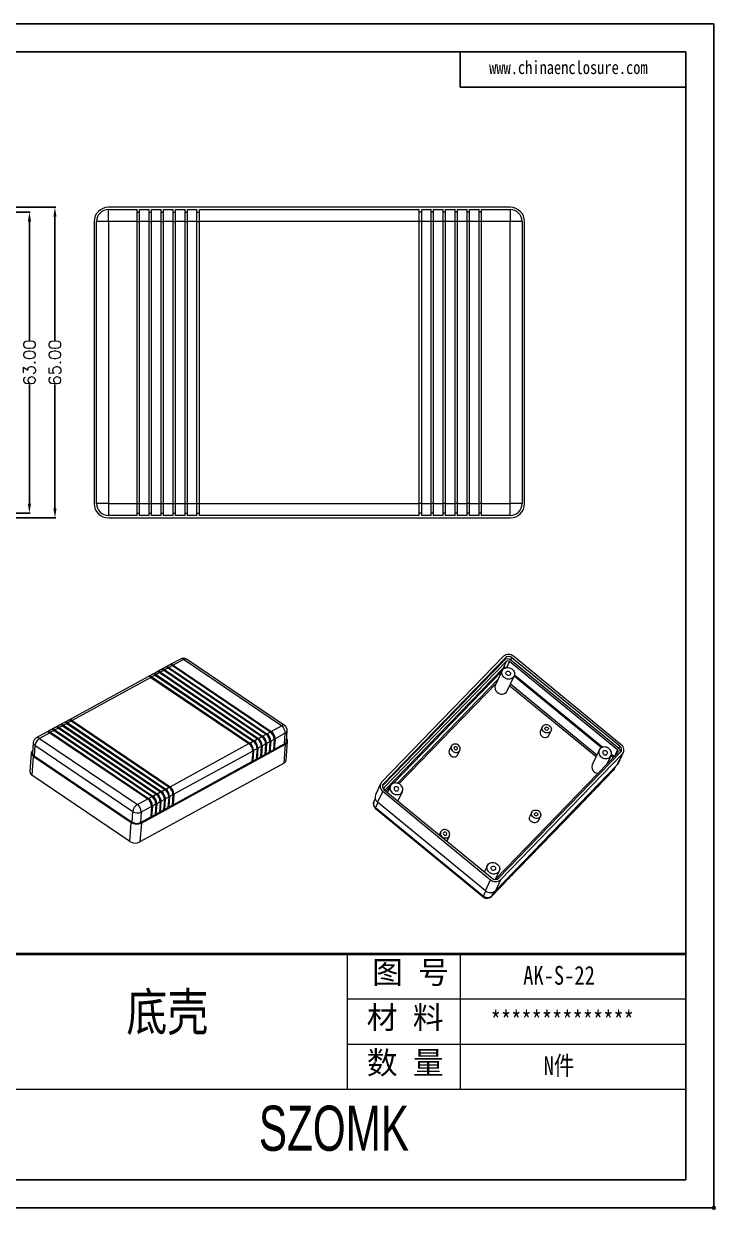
# Model space of a CAD drawing. Header units: inches. Extents: x -1639 to -887, y 346 to 594.
# Drawn here: x -1432.8 to -1288.1, y 345.9 to 594 of the extents above; entities that cross this region are included whole.
import ezdxf

# ---------------------------------------------------------------- set-up
doc = ezdxf.new("R2010")
doc.units = ezdxf.units.IN
doc.layers.add('文字', color=81, linetype='Continuous')
doc.layers.add('粗实线', color=7, linetype='Continuous', lineweight=30)
doc.layers.add('细实线', color=3, linetype='Continuous', lineweight=9)
doc.styles.get("Standard").update_dxf_attribs({"font": 'txt', "bigfont": 'gbcbig.shx'})
doc.styles.add('宋体', font='', dxfattribs={"width": 0.8, "height": 3.5})
doc.styles.add('长仿宋', font='', dxfattribs={"width": 0.7, "height": 4})
doc.styles.get('宋体').set_extended_font_data('SimSun')
doc.styles.get('长仿宋').set_extended_font_data('SimSun')
doc.dimstyles.new('2.5', dxfattribs={"dimtxt": 2.5, "dimasz": 2, "dimexe": 0.18, "dimexo": 0.0625, "dimgap": 0.09, "dimtad": 0, "dimzin": 0, "dimdsep": 46, "dimtxsty": 'Standard', "dimcen": 2, "dimclrd": 3, "dimclre": 3, "dimclrt": 256, "dimadec": 0, "dimazin": 0, "dimtfac": 1, "dimtofl": 0, "dimtmove": 0, "dimatfit": 3, "dimfxl": 0, "dimtolj": 1, "dimtzin": 0, "dimarcsym": 0})

# ---------------------------------------------------------------- blocks, each defined once
blk = doc.blocks.new('*D110')
at = {"color": 3, "lineweight": -2, "transparency": 16777216}
for p, q in [((-1454.07, 554.57), (-1431.41, 554.57)), ((-1431.59, 552.57), (-1431.59, 527.74)), ((-1431.59, 493.57), (-1431.59, 518.4)), ((-1454.07, 491.57), (-1431.41, 491.57))]:
    blk.add_line(p, q, dxfattribs=at)
at = {"color": 3, "transparency": 16777216}
for points in [[(-1431.92, 552.57), (-1431.25, 552.57), (-1431.59, 554.57)], [(-1431.92, 493.57), (-1431.25, 493.57), (-1431.59, 491.57)]]:
    blk.add_solid(points, dxfattribs=at)
at = {"layer": 'Defpoints', "color": 0, "transparency": 16777216}
for p in [(-1454.13, 554.57), (-1431.59, 554.57), (-1454.13, 491.57)]:
    blk.add_point(p, dxfattribs=at)
at = {"transparency": 16777216, "insert": (-1431.59, 523.07), "char_height": 2.5, "attachment_point": 5, "rotation": 90}
blk.add_mtext('\\A1;63.00', dxfattribs=at)
blk = doc.blocks.new('*D111')
at = {"color": 3, "lineweight": -2, "transparency": 16777216}
for p, q in [((-1454.07, 555.57), (-1426.07, 555.57)), ((-1426.25, 553.57), (-1426.25, 527.74)), ((-1426.25, 492.57), (-1426.25, 518.4)), ((-1454.07, 490.57), (-1426.07, 490.57))]:
    blk.add_line(p, q, dxfattribs=at)
at = {"color": 3, "transparency": 16777216}
for points in [[(-1426.58, 553.57), (-1425.92, 553.57), (-1426.25, 555.57)], [(-1426.58, 492.57), (-1425.92, 492.57), (-1426.25, 490.57)]]:
    blk.add_solid(points, dxfattribs=at)
at = {"layer": 'Defpoints', "color": 0, "transparency": 16777216}
for p in [(-1454.13, 555.57), (-1426.25, 555.57), (-1454.13, 490.57)]:
    blk.add_point(p, dxfattribs=at)
at = {"transparency": 16777216, "insert": (-1426.25, 523.07), "char_height": 2.5, "attachment_point": 5, "rotation": 90}
blk.add_mtext('\\A1;65.00', dxfattribs=at)

msp = doc.modelspace()

# ---------------------------------------------------------------- linework, layer by layer
for p, q in [((-1638.846, 593.968), (-1288.425, 593.968)), ((-1288.425, 593.968), (-1288.425, 346.195)), ((-1627.047, 588.068), (-1294.324, 588.068)), ((-1341.519, 588.068), (-1341.519, 580.694)), ((-1294.324, 588.068), (-1294.324, 352.094)), ((-1341.519, 580.694), (-1294.324, 580.694)), ((-1627.047, 352.094), (-1294.324, 352.094)), ((-1638.846, 346.195), (-1288.425, 346.195))]:
    msp.add_line(p, q)
at = {"color": 7, "linetype": 'Continuous', "lineweight": 15}
for p, q in [((-1331.042, 555.57), (-1415.042, 555.57)), ((-1415.042, 552.57), (-1415.042, 555.07)), ((-1415.042, 555.07), (-1409.042, 555.07)), ((-1409.042, 552.57), (-1409.042, 555.07)), ((-1409.042, 554.57), (-1408.542, 554.57)), ((-1408.542, 552.57), (-1408.542, 555.07)), ((-1408.542, 555.07), (-1406.542, 555.07)), ((-1406.542, 552.57), (-1406.542, 555.07)), ((-1406.542, 554.57), (-1406.042, 554.57)), ((-1406.042, 552.57), (-1406.042, 555.07)), ((-1406.042, 555.07), (-1404.042, 555.07)), ((-1404.042, 552.57), (-1404.042, 555.07)), ((-1404.042, 554.57), (-1403.542, 554.57)), ((-1403.542, 555.07), (-1401.542, 555.07)), ((-1403.542, 552.57), (-1403.542, 555.07)), ((-1401.542, 552.57), (-1401.542, 555.07)), ((-1401.542, 554.57), (-1401.042, 554.57)), ((-1401.042, 552.57), (-1401.042, 555.07)), ((-1401.042, 555.07), (-1399.042, 555.07)), ((-1399.042, 552.57), (-1399.042, 555.07)), ((-1399.042, 554.57), (-1398.542, 554.57)), ((-1398.542, 555.07), (-1396.542, 555.07)), ((-1398.542, 552.57), (-1398.542, 555.07)), ((-1396.542, 552.57), (-1396.542, 555.07)), ((-1396.542, 554.57), (-1396.042, 554.57)), ((-1396.042, 552.57), (-1396.042, 555.07)), ((-1396.042, 555.07), (-1350.042, 555.07)), ((-1350.042, 552.57), (-1350.042, 555.07)), ((-1349.542, 554.57), (-1350.042, 554.57)), ((-1349.542, 552.57), (-1349.542, 555.07)), ((-1349.542, 555.07), (-1347.542, 555.07)), ((-1347.542, 552.57), (-1347.542, 555.07)), ((-1347.042, 554.57), (-1347.542, 554.57)), ((-1347.042, 552.57), (-1347.042, 555.07)), ((-1347.042, 555.07), (-1345.042, 555.07)), ((-1345.042, 552.57), (-1345.042, 555.07)), ((-1344.542, 554.57), (-1345.042, 554.57)), ((-1344.542, 552.57), (-1344.542, 555.07)), ((-1344.542, 555.07), (-1342.542, 555.07)), ((-1342.542, 552.57), (-1342.542, 555.07)), ((-1342.042, 554.57), (-1342.542, 554.57)), ((-1342.042, 552.57), (-1342.042, 555.07)), ((-1342.042, 555.07), (-1340.042, 555.07)), ((-1340.042, 552.57), (-1340.042, 555.07)), ((-1339.542, 554.57), (-1340.042, 554.57)), ((-1339.542, 552.57), (-1339.542, 555.07)), ((-1339.542, 555.07), (-1337.542, 555.07)), ((-1337.542, 552.57), (-1337.542, 555.07)), ((-1337.042, 554.57), (-1337.542, 554.57)), ((-1337.042, 555.07), (-1331.042, 555.07)), ((-1337.042, 552.57), (-1337.042, 555.07)), ((-1331.042, 555.07), (-1331.042, 552.57)), ((-1418.042, 552.57), (-1418.042, 493.57)), ((-1417.542, 493.57), (-1417.542, 552.57)), ((-1415.042, 552.57), (-1417.542, 552.57)), ((-1415.042, 552.57), (-1415.042, 493.57)), ((-1409.042, 552.57), (-1415.042, 552.57)), ((-1409.042, 493.57), (-1409.042, 552.57)), ((-1409.042, 552.57), (-1408.542, 552.57)), ((-1408.542, 493.57), (-1408.542, 552.57)), ((-1406.542, 552.57), (-1408.542, 552.57)), ((-1406.542, 493.57), (-1406.542, 552.57)), ((-1406.542, 552.57), (-1406.042, 552.57)), ((-1406.042, 493.57), (-1406.042, 552.57)), ((-1404.042, 552.57), (-1406.042, 552.57)), ((-1404.042, 493.57), (-1404.042, 552.57)), ((-1404.042, 552.57), (-1403.542, 552.57)), ((-1401.542, 552.57), (-1403.542, 552.57)), ((-1403.542, 493.57), (-1403.542, 552.57)), ((-1401.542, 493.57), (-1401.542, 552.57)), ((-1401.542, 552.57), (-1401.042, 552.57)), ((-1399.042, 552.57), (-1401.042, 552.57)), ((-1401.042, 493.57), (-1401.042, 552.57)), ((-1399.042, 493.57), (-1399.042, 552.57)), ((-1399.042, 552.57), (-1398.542, 552.57)), ((-1396.542, 552.57), (-1398.542, 552.57)), ((-1398.542, 493.57), (-1398.542, 552.57)), ((-1396.542, 493.57), (-1396.542, 552.57)), ((-1396.542, 552.57), (-1396.042, 552.57)), ((-1396.042, 493.57), (-1396.042, 552.57)), ((-1350.042, 552.57), (-1396.042, 552.57)), ((-1350.042, 493.57), (-1350.042, 552.57)), ((-1349.542, 552.57), (-1350.042, 552.57)), ((-1349.542, 493.57), (-1349.542, 552.57)), ((-1347.542, 552.57), (-1349.542, 552.57)), ((-1347.542, 493.57), (-1347.542, 552.57)), ((-1347.042, 552.57), (-1347.542, 552.57)), ((-1347.042, 493.57), (-1347.042, 552.57)), ((-1345.042, 552.57), (-1347.042, 552.57)), ((-1345.042, 493.57), (-1345.042, 552.57)), ((-1344.542, 552.57), (-1345.042, 552.57)), ((-1344.542, 493.57), (-1344.542, 552.57)), ((-1342.542, 552.57), (-1344.542, 552.57)), ((-1342.542, 493.57), (-1342.542, 552.57)), ((-1342.042, 552.57), (-1342.542, 552.57)), ((-1342.042, 493.57), (-1342.042, 552.57)), ((-1340.042, 552.57), (-1342.042, 552.57)), ((-1340.042, 493.57), (-1340.042, 552.57)), ((-1339.542, 552.57), (-1340.042, 552.57)), ((-1339.542, 493.57), (-1339.542, 552.57)), ((-1337.542, 552.57), (-1339.542, 552.57)), ((-1337.542, 493.57), (-1337.542, 552.57)), ((-1337.042, 552.57), (-1337.542, 552.57)), ((-1331.042, 552.57), (-1337.042, 552.57)), ((-1337.042, 493.57), (-1337.042, 552.57)), ((-1328.542, 552.57), (-1331.042, 552.57)), ((-1331.042, 493.57), (-1331.042, 552.57)), ((-1328.542, 552.57), (-1328.542, 493.57)), ((-1328.042, 493.57), (-1328.042, 552.57)), ((-1415.042, 493.57), (-1417.542, 493.57)), ((-1415.042, 493.57), (-1409.042, 493.57)), ((-1415.042, 493.57), (-1415.042, 491.07)), ((-1409.042, 491.07), (-1409.042, 493.57)), ((-1409.042, 493.57), (-1408.542, 493.57)), ((-1409.042, 491.57), (-1408.542, 491.57)), ((-1408.542, 491.07), (-1408.542, 493.57)), ((-1408.542, 493.57), (-1406.542, 493.57)), ((-1406.542, 491.07), (-1406.542, 493.57)), ((-1406.542, 493.57), (-1406.042, 493.57)), ((-1406.542, 491.57), (-1406.042, 491.57)), ((-1406.042, 493.57), (-1404.042, 493.57)), ((-1406.042, 491.07), (-1406.042, 493.57)), ((-1404.042, 491.07), (-1404.042, 493.57)), ((-1404.042, 493.57), (-1403.542, 493.57)), ((-1404.042, 491.57), (-1403.542, 491.57)), ((-1403.542, 493.57), (-1401.542, 493.57)), ((-1403.542, 491.07), (-1403.542, 493.57)), ((-1401.542, 491.07), (-1401.542, 493.57)), ((-1401.542, 493.57), (-1401.042, 493.57)), ((-1401.542, 491.57), (-1401.042, 491.57)), ((-1401.042, 491.07), (-1401.042, 493.57)), ((-1401.042, 493.57), (-1399.042, 493.57)), ((-1399.042, 491.07), (-1399.042, 493.57)), ((-1399.042, 493.57), (-1398.542, 493.57)), ((-1399.042, 491.57), (-1398.542, 491.57)), ((-1398.542, 493.57), (-1396.542, 493.57)), ((-1398.542, 491.07), (-1398.542, 493.57)), ((-1396.542, 491.07), (-1396.542, 493.57)), ((-1396.542, 493.57), (-1396.042, 493.57)), ((-1396.542, 491.57), (-1396.042, 491.57)), ((-1396.042, 493.57), (-1350.042, 493.57)), ((-1396.042, 491.07), (-1396.042, 493.57)), ((-1350.042, 491.07), (-1350.042, 493.57)), ((-1349.542, 493.57), (-1350.042, 493.57)), ((-1349.542, 491.57), (-1350.042, 491.57)), ((-1349.542, 493.57), (-1347.542, 493.57)), ((-1349.542, 491.07), (-1349.542, 493.57)), ((-1347.542, 491.07), (-1347.542, 493.57)), ((-1347.042, 493.57), (-1347.542, 493.57)), ((-1347.042, 491.57), (-1347.542, 491.57)), ((-1347.042, 493.57), (-1345.042, 493.57)), ((-1347.042, 491.07), (-1347.042, 493.57)), ((-1345.042, 491.07), (-1345.042, 493.57)), ((-1344.542, 493.57), (-1345.042, 493.57)), ((-1344.542, 491.57), (-1345.042, 491.57)), ((-1344.542, 493.57), (-1342.542, 493.57)), ((-1344.542, 491.07), (-1344.542, 493.57)), ((-1342.542, 491.07), (-1342.542, 493.57)), ((-1342.042, 493.57), (-1342.542, 493.57)), ((-1342.042, 491.57), (-1342.542, 491.57)), ((-1342.042, 493.57), (-1340.042, 493.57)), ((-1342.042, 491.07), (-1342.042, 493.57)), ((-1340.042, 491.07), (-1340.042, 493.57)), ((-1339.542, 493.57), (-1340.042, 493.57)), ((-1339.542, 491.57), (-1340.042, 491.57)), ((-1339.542, 493.57), (-1337.542, 493.57)), ((-1339.542, 491.07), (-1339.542, 493.57)), ((-1337.542, 491.07), (-1337.542, 493.57)), ((-1337.042, 493.57), (-1337.542, 493.57)), ((-1337.042, 491.57), (-1337.542, 491.57)), ((-1337.042, 493.57), (-1331.042, 493.57)), ((-1337.042, 491.07), (-1337.042, 493.57)), ((-1331.042, 491.07), (-1331.042, 493.57)), ((-1328.542, 493.57), (-1331.042, 493.57)), ((-1409.042, 491.07), (-1415.042, 491.07)), ((-1415.042, 490.57), (-1331.042, 490.57)), ((-1406.542, 491.07), (-1408.542, 491.07)), ((-1404.042, 491.07), (-1406.042, 491.07)), ((-1401.542, 491.07), (-1403.542, 491.07)), ((-1399.042, 491.07), (-1401.042, 491.07)), ((-1396.542, 491.07), (-1398.542, 491.07)), ((-1350.042, 491.07), (-1396.042, 491.07)), ((-1347.542, 491.07), (-1349.542, 491.07)), ((-1345.042, 491.07), (-1347.042, 491.07)), ((-1342.542, 491.07), (-1344.542, 491.07)), ((-1340.042, 491.07), (-1342.042, 491.07)), ((-1337.542, 491.07), (-1339.542, 491.07)), ((-1331.042, 491.07), (-1337.042, 491.07)), ((-1332.415, 461.609), (-1357.926, 435.25)), ((-1307.791, 443.097), (-1330.356, 461.609)), ((-1403.25, 459.278), (-1403.968, 458.886)), ((-1402.58, 459.17), (-1403.297, 458.778)), ((-1402.354, 459.769), (-1403.071, 459.377)), ((-1402.58, 459.17), (-1382.096, 445.31)), ((-1402.415, 459.071), (-1402.535, 459.14)), ((-1381.931, 445.211), (-1402.415, 459.071)), ((-1401.683, 459.661), (-1402.401, 459.268)), ((-1402.401, 459.268), (-1381.917, 445.408)), ((-1400.022, 461.046), (-1402.174, 459.868)), ((-1401.683, 459.661), (-1381.199, 445.801)), ((-1401.518, 459.562), (-1401.638, 459.631)), ((-1381.034, 445.702), (-1401.518, 459.562)), ((-1399.352, 460.938), (-1401.504, 459.759)), ((-1401.504, 459.759), (-1381.02, 445.899)), ((-1378.868, 447.078), (-1399.352, 460.938)), ((-1378.237, 447.125), (-1398.721, 460.985)), ((-1332.246, 460.834), (-1357.753, 434.481)), ((-1332.032, 461.295), (-1357.544, 434.936)), ((-1331.864, 460.52), (-1357.376, 434.161)), ((-1357.253, 433.571), (-1332.507, 459.138)), ((-1331.864, 460.52), (-1332.507, 459.138)), ((-1332.246, 460.834), (-1332.032, 461.295)), ((-1308.613, 442.009), (-1331.178, 460.52)), ((-1330.874, 460.834), (-1330.66, 461.295)), ((-1308.309, 442.322), (-1330.874, 460.834)), ((-1308.095, 442.783), (-1330.66, 461.295)), ((-1406.838, 457.315), (-1423.338, 448.282)), ((-1406.167, 457.207), (-1422.667, 448.174)), ((-1405.941, 457.806), (-1406.658, 457.413)), ((-1406.167, 457.207), (-1385.683, 443.347)), ((-1406.002, 457.107), (-1406.122, 457.176)), ((-1385.518, 443.247), (-1406.002, 457.107)), ((-1405.27, 457.697), (-1405.988, 457.305)), ((-1405.988, 457.305), (-1385.504, 443.445)), ((-1405.044, 458.297), (-1405.761, 457.904)), ((-1405.27, 457.697), (-1384.786, 443.838)), ((-1405.105, 457.598), (-1405.225, 457.667)), ((-1384.621, 443.738), (-1405.105, 457.598)), ((-1404.373, 458.188), (-1405.091, 457.796)), ((-1405.091, 457.796), (-1384.607, 443.936)), ((-1404.147, 458.788), (-1404.865, 458.395)), ((-1404.373, 458.188), (-1383.889, 444.328)), ((-1404.208, 458.089), (-1404.329, 458.158)), ((-1383.724, 444.229), (-1404.208, 458.089)), ((-1403.477, 458.679), (-1404.194, 458.287)), ((-1404.194, 458.287), (-1383.71, 444.427)), ((-1403.477, 458.679), (-1382.993, 444.819)), ((-1403.311, 458.58), (-1403.432, 458.649)), ((-1382.827, 444.72), (-1403.311, 458.58)), ((-1403.297, 458.778), (-1382.813, 444.918)), ((-1355.524, 435.002), (-1332.738, 458.545)), ((-1332.697, 458.632), (-1334.144, 455.521)), ((-1331.651, 454.361), (-1330.204, 457.472)), ((-1330.185, 457.515), (-1311.906, 442.518)), ((-1330.121, 457.743), (-1311.666, 442.603)), ((-1426.208, 446.711), (-1426.925, 446.318)), ((-1425.537, 446.603), (-1426.254, 446.21)), ((-1425.311, 447.202), (-1426.028, 446.809)), ((-1425.537, 446.603), (-1405.053, 432.743)), ((-1425.372, 446.503), (-1425.492, 446.572)), ((-1404.888, 432.643), (-1425.372, 446.503)), ((-1424.64, 447.094), (-1425.358, 446.701)), ((-1425.358, 446.701), (-1404.874, 432.841)), ((-1424.414, 447.693), (-1425.132, 447.3)), ((-1424.64, 447.094), (-1404.156, 433.234)), ((-1424.475, 446.994), (-1424.595, 447.063)), ((-1403.991, 433.134), (-1424.475, 446.994)), ((-1423.744, 447.585), (-1424.461, 447.192)), ((-1424.461, 447.192), (-1403.977, 433.332)), ((-1423.517, 448.184), (-1424.235, 447.791)), ((-1423.744, 447.585), (-1403.259, 433.725)), ((-1423.578, 447.485), (-1423.699, 447.554)), ((-1403.094, 433.625), (-1423.578, 447.485)), ((-1422.847, 448.076), (-1423.564, 447.683)), ((-1423.564, 447.683), (-1403.08, 433.823)), ((-1422.847, 448.076), (-1402.363, 434.216)), ((-1422.681, 447.976), (-1422.802, 448.045)), ((-1402.197, 434.116), (-1422.681, 447.976)), ((-1422.667, 448.174), (-1402.183, 434.314)), ((-1381.02, 445.899), (-1378.868, 447.078)), ((-1324.304, 446.872), (-1324.732, 445.95)), ((-1428.001, 445.729), (-1430.153, 444.551)), ((-1427.331, 445.621), (-1429.483, 444.443)), ((-1429.483, 444.443), (-1408.999, 430.583)), ((-1427.104, 446.22), (-1427.822, 445.827)), ((-1427.331, 445.621), (-1406.847, 431.761)), ((-1427.165, 445.522), (-1427.286, 445.591)), ((-1406.681, 431.662), (-1427.165, 445.522)), ((-1426.434, 446.112), (-1427.151, 445.719)), ((-1427.151, 445.719), (-1406.667, 431.859)), ((-1426.434, 446.112), (-1405.95, 432.252)), ((-1426.269, 446.012), (-1426.389, 446.082)), ((-1405.784, 432.152), (-1426.269, 446.012)), ((-1426.254, 446.21), (-1405.77, 432.35)), ((-1384.607, 443.936), (-1383.889, 444.328)), ((-1383.71, 444.427), (-1382.993, 444.819)), ((-1382.813, 444.918), (-1382.096, 445.31)), ((-1381.917, 445.408), (-1381.199, 445.801)), ((-1380.401, 444.226), (-1381.119, 443.833)), ((-1380.401, 444.226), (-1380.556, 442.052)), ((-1380.4, 444.375), (-1380.396, 444.441)), ((-1380.222, 444.324), (-1380.377, 442.15)), ((-1378.07, 445.502), (-1380.222, 444.324)), ((-1378.225, 443.328), (-1378.07, 445.502)), ((-1377.846, 443.826), (-1377.691, 446.001)), ((-1322.919, 445.107), (-1322.49, 446.028)), ((-1430.8, 443.543), (-1430.955, 441.369)), ((-1430.45, 442.964), (-1430.605, 440.79)), ((-1409.966, 429.104), (-1430.45, 442.964)), ((-1408.182, 426.716), (-1378.051, 443.21)), ((-1402.183, 434.314), (-1385.683, 443.347)), ((-1384.885, 441.771), (-1401.386, 432.738)), ((-1385.504, 443.445), (-1384.786, 443.838)), ((-1384.885, 441.771), (-1385.04, 439.597)), ((-1384.884, 441.92), (-1384.88, 441.987)), ((-1384.706, 441.869), (-1384.861, 439.695)), ((-1383.989, 442.262), (-1384.706, 441.869)), ((-1383.989, 442.262), (-1384.143, 440.088)), ((-1383.987, 442.411), (-1383.983, 442.478)), ((-1383.809, 442.36), (-1383.964, 440.186)), ((-1383.092, 442.753), (-1383.809, 442.36)), ((-1383.092, 442.753), (-1383.247, 440.579)), ((-1383.091, 442.902), (-1383.086, 442.969)), ((-1382.912, 442.851), (-1383.067, 440.677)), ((-1382.195, 443.244), (-1382.912, 442.851)), ((-1382.195, 443.244), (-1382.35, 441.07)), ((-1382.194, 443.393), (-1382.189, 443.459)), ((-1382.016, 443.342), (-1382.17, 441.168)), ((-1382.17, 441.168), (-1381.453, 441.561)), ((-1381.298, 443.735), (-1382.016, 443.342)), ((-1381.298, 443.735), (-1381.453, 441.561)), ((-1381.274, 441.659), (-1381.438, 441.77)), ((-1381.297, 443.884), (-1381.292, 443.95)), ((-1381.119, 443.833), (-1381.274, 441.659)), ((-1381.274, 441.659), (-1380.556, 442.052)), ((-1380.377, 442.15), (-1380.541, 442.261)), ((-1380.377, 442.15), (-1378.225, 443.328)), ((-1378.332, 439.258), (-1378.051, 443.21)), ((-1377.878, 439.856), (-1377.596, 443.809)), ((-1343.348, 442.792), (-1343.776, 441.87)), ((-1341.963, 441.026), (-1341.534, 441.948)), ((-1312.427, 442.002), (-1313.874, 438.892)), ((-1308.309, 442.322), (-1308.095, 442.783)), ((-1431.204, 441.387), (-1431.485, 437.434)), ((-1430.784, 440.691), (-1431.065, 436.738)), ((-1430.784, 440.691), (-1410.3, 426.831)), ((-1430.605, 440.79), (-1410.121, 426.93)), ((-1378.332, 439.258), (-1408.464, 422.763)), ((-1401.54, 430.564), (-1385.04, 439.597)), ((-1384.861, 439.695), (-1385.025, 439.806)), ((-1384.861, 439.695), (-1384.143, 440.088)), ((-1383.964, 440.186), (-1384.128, 440.297)), ((-1383.964, 440.186), (-1383.247, 440.579)), ((-1383.067, 440.677), (-1383.232, 440.788)), ((-1383.067, 440.677), (-1382.35, 441.07)), ((-1382.17, 441.168), (-1382.335, 441.279)), ((-1334.046, 415.022), (-1308.534, 441.381)), ((-1333.449, 415.169), (-1307.937, 441.528)), ((-1333.067, 414.855), (-1307.555, 441.214)), ((-1310.747, 439.095), (-1309.934, 440.843)), ((-1309.915, 440.885), (-1309.413, 440.473)), ((-1309.851, 441.114), (-1309.261, 440.63)), ((-1308.627, 438.91), (-1307.555, 441.214)), ((-1308.414, 439.219), (-1307.342, 441.523)), ((-1410.581, 422.878), (-1431.065, 436.738)), ((-1308.627, 438.91), (-1334.139, 412.551)), ((-1311.288, 435.832), (-1309.465, 437.715)), ((-1311.23, 435.917), (-1309.408, 437.8)), ((-1309.23, 438.057), (-1309.025, 438.499)), ((-1403.08, 433.823), (-1402.363, 434.216)), ((-1358.139, 434.941), (-1359.211, 432.637)), ((-1357.061, 433.414), (-1356.124, 434.383)), ((-1356.083, 434.469), (-1356.709, 433.125)), ((-1313.566, 433.479), (-1312.958, 434.106)), ((-1313.508, 433.564), (-1312.9, 434.191)), ((-1313.236, 434.148), (-1313.508, 433.564)), ((-1312.9, 434.191), (-1312.958, 434.106)), ((-1312.628, 434.776), (-1312.9, 434.191)), ((-1312.806, 434.263), (-1312.199, 434.891)), ((-1312.748, 434.348), (-1312.141, 434.976)), ((-1312.476, 434.933), (-1312.748, 434.348)), ((-1312.141, 434.976), (-1312.199, 434.891)), ((-1311.869, 435.56), (-1312.141, 434.976)), ((-1312.047, 435.048), (-1311.44, 435.675)), ((-1311.989, 435.133), (-1311.382, 435.76)), ((-1311.717, 435.717), (-1311.989, 435.133)), ((-1311.382, 435.76), (-1311.44, 435.675)), ((-1311.11, 436.345), (-1311.382, 435.76)), ((-1310.958, 436.502), (-1311.23, 435.917)), ((-1408.999, 430.583), (-1406.847, 431.761)), ((-1406.667, 431.859), (-1405.95, 432.252)), ((-1405.77, 432.35), (-1405.053, 432.743)), ((-1404.874, 432.841), (-1404.156, 433.234)), ((-1403.359, 431.658), (-1404.076, 431.265)), ((-1403.977, 433.332), (-1403.259, 433.725)), ((-1403.359, 431.658), (-1403.513, 429.484)), ((-1403.358, 431.808), (-1403.353, 431.874)), ((-1403.179, 431.756), (-1403.334, 429.582)), ((-1402.462, 432.149), (-1403.179, 431.756)), ((-1402.462, 432.149), (-1402.617, 429.975)), ((-1402.461, 432.298), (-1402.456, 432.365)), ((-1402.282, 432.247), (-1402.437, 430.073)), ((-1401.565, 432.64), (-1402.282, 432.247)), ((-1401.565, 432.64), (-1401.72, 430.466)), ((-1401.564, 432.789), (-1401.559, 432.856)), ((-1401.386, 432.738), (-1401.54, 430.564)), ((-1359.285, 431.884), (-1359.574, 431.264)), ((-1357.69, 433.367), (-1358.762, 431.063)), ((-1357.69, 433.367), (-1335.125, 414.855)), ((-1357.387, 433.681), (-1334.822, 415.169)), ((-1354.514, 431.324), (-1353.59, 433.31)), ((-1329.207, 417.318), (-1315.236, 431.753)), ((-1329.149, 417.403), (-1315.178, 431.838)), ((-1315.178, 431.838), (-1315.236, 431.753)), ((-1314.906, 432.422), (-1315.178, 431.838)), ((-1315.084, 431.91), (-1314.477, 432.537)), ((-1315.026, 431.995), (-1314.419, 432.622)), ((-1314.754, 432.579), (-1315.026, 431.995)), ((-1314.419, 432.622), (-1314.477, 432.537)), ((-1314.147, 433.207), (-1314.419, 432.622)), ((-1314.325, 432.694), (-1313.717, 433.322)), ((-1314.267, 432.779), (-1313.66, 433.407)), ((-1313.995, 433.364), (-1314.267, 432.779)), ((-1313.66, 433.407), (-1313.717, 433.322)), ((-1313.388, 433.991), (-1313.66, 433.407)), ((-1406.049, 430.185), (-1408.201, 429.007)), ((-1406.049, 430.185), (-1406.204, 428.011)), ((-1406.048, 430.335), (-1406.043, 430.401)), ((-1405.87, 430.284), (-1406.024, 428.11)), ((-1405.152, 430.676), (-1405.87, 430.284)), ((-1405.152, 430.676), (-1405.307, 428.502)), ((-1405.151, 430.826), (-1405.146, 430.892)), ((-1404.973, 430.775), (-1405.128, 428.6)), ((-1404.255, 431.167), (-1404.973, 430.775)), ((-1404.255, 431.167), (-1404.41, 428.993)), ((-1404.231, 429.091), (-1404.395, 429.203)), ((-1404.254, 431.317), (-1404.25, 431.383)), ((-1404.076, 431.265), (-1404.231, 429.091)), ((-1404.231, 429.091), (-1403.513, 429.484)), ((-1403.334, 429.582), (-1403.498, 429.694)), ((-1403.334, 429.582), (-1402.617, 429.975)), ((-1402.437, 430.073), (-1402.602, 430.184)), ((-1402.437, 430.073), (-1401.72, 430.466)), ((-1401.54, 430.564), (-1401.705, 430.675)), ((-1359.233, 429.771), (-1336.668, 411.259)), ((-1359.2, 429.953), (-1336.635, 411.441)), ((-1336.197, 412.551), (-1358.762, 431.063)), ((-1410.581, 422.878), (-1410.3, 426.831)), ((-1410.121, 426.93), (-1409.966, 429.104)), ((-1408.182, 426.716), (-1408.464, 422.763)), ((-1408.201, 429.007), (-1408.356, 426.833)), ((-1408.356, 426.833), (-1406.204, 428.011)), ((-1406.024, 428.11), (-1406.189, 428.221)), ((-1406.024, 428.11), (-1405.307, 428.502)), ((-1405.128, 428.6), (-1405.292, 428.712)), ((-1405.128, 428.6), (-1404.41, 428.993)), ((-1326.52, 428.986), (-1326.948, 428.065)), ((-1325.135, 427.221), (-1324.706, 428.143)), ((-1345.564, 424.906), (-1345.875, 424.237)), ((-1344.179, 423.141), (-1343.75, 424.062)), ((-1335.813, 417.84), (-1336.439, 416.496)), ((-1329.788, 417.046), (-1330.06, 416.462)), ((-1329.966, 416.534), (-1329.359, 417.161)), ((-1329.908, 416.619), (-1329.301, 417.246)), ((-1329.636, 417.203), (-1329.908, 416.619)), ((-1329.301, 417.246), (-1329.359, 417.161)), ((-1329.029, 417.831), (-1329.301, 417.246)), ((-1328.877, 417.988), (-1329.149, 417.403)), ((-1336.197, 412.551), (-1335.125, 414.855)), ((-1333.067, 414.855), (-1334.139, 412.551)), ((-1334.119, 414.963), (-1333.32, 416.68)), ((-1332.066, 414.693), (-1332.338, 414.108)), ((-1332.244, 414.18), (-1331.637, 414.808)), ((-1332.186, 414.265), (-1331.579, 414.893)), ((-1331.914, 414.85), (-1332.186, 414.265)), ((-1331.579, 414.893), (-1331.637, 414.808)), ((-1331.307, 415.477), (-1331.579, 414.893)), ((-1331.485, 414.965), (-1330.877, 415.592)), ((-1331.427, 415.05), (-1330.819, 415.677)), ((-1331.155, 415.634), (-1331.427, 415.05)), ((-1330.819, 415.677), (-1330.877, 415.592)), ((-1330.547, 416.262), (-1330.819, 415.677)), ((-1330.725, 415.749), (-1330.118, 416.377)), ((-1330.667, 415.834), (-1330.06, 416.462)), ((-1330.395, 416.419), (-1330.667, 415.834)), ((-1330.06, 416.462), (-1330.118, 416.377)), ((-1334.977, 411.356), (-1333.155, 413.239)), ((-1334.919, 411.441), (-1333.097, 413.324)), ((-1333.097, 413.324), (-1333.155, 413.239)), ((-1332.825, 413.909), (-1333.097, 413.324)), ((-1333.003, 413.396), (-1332.396, 414.023)), ((-1332.945, 413.481), (-1332.338, 414.108)), ((-1332.673, 414.065), (-1332.945, 413.481)), ((-1332.338, 414.108), (-1332.396, 414.023))]:
    msp.add_line(p, q, dxfattribs=at)
at = {"color": 8, "linetype": 'Continuous', "lineweight": 15}
for p, q in [((-1402.415, 459.071), (-1402.425, 459.065)), ((-1401.518, 459.562), (-1401.528, 459.556)), ((-1331.763, 459.263), (-1331.178, 460.52)), ((-1406.002, 457.107), (-1406.012, 457.102)), ((-1405.105, 457.598), (-1405.115, 457.593)), ((-1404.208, 458.089), (-1404.218, 458.083)), ((-1403.311, 458.58), (-1403.322, 458.574)), ((-1333.542, 456.817), (-1354.601, 435.059)), ((-1354.307, 434.948), (-1333.913, 456.019)), ((-1331.137, 455.467), (-1313.062, 440.639)), ((-1312.913, 440.958), (-1330.988, 455.786)), ((-1425.382, 446.498), (-1425.372, 446.503)), ((-1424.485, 446.989), (-1424.475, 446.994)), ((-1423.588, 447.48), (-1423.578, 447.485)), ((-1422.692, 447.971), (-1422.681, 447.976)), ((-1427.175, 445.516), (-1427.165, 445.522)), ((-1426.279, 446.007), (-1426.269, 446.012)), ((-1383.724, 444.229), (-1383.746, 444.217)), ((-1382.827, 444.72), (-1382.849, 444.708)), ((-1381.931, 445.211), (-1381.952, 445.199)), ((-1381.034, 445.702), (-1381.056, 445.69)), ((-1380.396, 444.441), (-1380.405, 444.436)), ((-1385.518, 443.247), (-1385.54, 443.235)), ((-1384.88, 441.987), (-1384.889, 441.982)), ((-1384.621, 443.738), (-1384.643, 443.726)), ((-1383.983, 442.478), (-1383.992, 442.473)), ((-1383.086, 442.969), (-1383.095, 442.963)), ((-1382.189, 443.459), (-1382.199, 443.454)), ((-1381.292, 443.95), (-1381.302, 443.945)), ((-1308.613, 442.009), (-1309.248, 440.644)), ((-1310.701, 439.142), (-1310.718, 439.157)), ((-1309.465, 437.715), (-1309.408, 437.8)), ((-1309.408, 437.8), (-1309.136, 438.385)), ((-1402.219, 434.104), (-1402.197, 434.116)), ((-1357.752, 434.489), (-1357.544, 434.936)), ((-1357.48, 433.938), (-1357.376, 434.161)), ((-1406.703, 431.65), (-1406.681, 431.662)), ((-1405.806, 432.14), (-1405.784, 432.152)), ((-1404.91, 432.631), (-1404.888, 432.643)), ((-1404.013, 433.122), (-1403.991, 433.134)), ((-1403.362, 431.869), (-1403.353, 431.874)), ((-1403.116, 433.613), (-1403.094, 433.625)), ((-1402.465, 432.36), (-1402.456, 432.365)), ((-1401.569, 432.851), (-1401.559, 432.856)), ((-1406.052, 430.396), (-1406.043, 430.401)), ((-1405.156, 430.887), (-1405.146, 430.892)), ((-1404.259, 431.378), (-1404.25, 431.383)), ((-1358.705, 431.016), (-1359.2, 429.953)), ((-1336.635, 411.441), (-1336.139, 412.506)), ((-1334.528, 412.282), (-1334.919, 411.441)), ((-1334.919, 411.441), (-1334.977, 411.356))]:
    msp.add_line(p, q, dxfattribs=at)
at = {"color": 7, "linetype": 'Continuous', "lineweight": 15, "flags": 128}
for points in [[(-1332.286, 457.189), (-1332.47, 457.368), (-1332.617, 457.571), (-1332.722, 457.792), (-1332.781, 458.023), (-1332.792, 458.254), (-1332.754, 458.478), (-1332.67, 458.687), (-1332.541, 458.873), (-1332.373, 459.029), (-1332.171, 459.149), (-1331.944, 459.231), (-1331.699, 459.269), (-1331.444, 459.263), (-1331.19, 459.214), (-1330.946, 459.123), (-1330.719, 458.993), (-1330.519, 458.829), (-1330.353, 458.637), (-1330.226, 458.423), (-1330.144, 458.197), (-1330.109, 457.965), (-1330.122, 457.736), (-1330.184, 457.519), (-1330.291, 457.321), (-1330.44, 457.149), (-1330.626, 457.01), (-1330.841, 456.908), (-1331.078, 456.848), (-1331.329, 456.832), (-1331.585, 456.859), (-1331.835, 456.93), (-1332.072, 457.041), (-1332.286, 457.189)], [(-1331.754, 457.738), (-1331.858, 457.85), (-1331.921, 457.982), (-1331.939, 458.121), (-1331.908, 458.253), (-1331.833, 458.366), (-1331.721, 458.447), (-1331.582, 458.49), (-1331.43, 458.49), (-1331.28, 458.447), (-1331.147, 458.366), (-1331.044, 458.253), (-1330.98, 458.121), (-1330.963, 457.982), (-1330.993, 457.85), (-1331.068, 457.738), (-1331.181, 457.656), (-1331.32, 457.613), (-1331.472, 457.613), (-1331.621, 457.656), (-1331.754, 457.738)], [(-1324.004, 445.822), (-1324.159, 445.978), (-1324.276, 446.157), (-1324.349, 446.351), (-1324.374, 446.549), (-1324.35, 446.743), (-1324.278, 446.922), (-1324.162, 447.078), (-1324.007, 447.201), (-1323.823, 447.288), (-1323.616, 447.332), (-1323.399, 447.332), (-1323.182, 447.288), (-1322.975, 447.202), (-1322.789, 447.078), (-1322.635, 446.922), (-1322.518, 446.743), (-1322.445, 446.549), (-1322.42, 446.351), (-1322.444, 446.157), (-1322.516, 445.978), (-1322.632, 445.822), (-1322.786, 445.699), (-1322.971, 445.612), (-1323.178, 445.568), (-1323.395, 445.568), (-1323.612, 445.612), (-1323.819, 445.699), (-1324.004, 445.822)], [(-1323.625, 446.215), (-1323.713, 446.316), (-1323.759, 446.435), (-1323.755, 446.556), (-1323.704, 446.663), (-1323.61, 446.741), (-1323.489, 446.78), (-1323.354, 446.774), (-1323.226, 446.725), (-1323.12, 446.638), (-1323.052, 446.526), (-1323.031, 446.404), (-1323.059, 446.288), (-1323.132, 446.194), (-1323.242, 446.134), (-1323.372, 446.118), (-1323.506, 446.146), (-1323.625, 446.215)], [(-1430.919, 441.874), (-1430.939, 441.857), (-1431.082, 441.706), (-1431.172, 441.539), (-1431.205, 441.362), (-1431.181, 441.182), (-1431.101, 441.006), (-1430.967, 440.84), (-1430.784, 440.691)], [(-1341.833, 442.997), (-1342.019, 443.121), (-1342.225, 443.208), (-1342.443, 443.252), (-1342.66, 443.252), (-1342.866, 443.208), (-1343.051, 443.121), (-1343.206, 442.997), (-1343.322, 442.842), (-1343.394, 442.663), (-1343.418, 442.469), (-1343.393, 442.27), (-1343.32, 442.077), (-1343.203, 441.898), (-1343.048, 441.742), (-1342.863, 441.618), (-1342.656, 441.532), (-1342.439, 441.488), (-1342.222, 441.488), (-1342.015, 441.532), (-1341.83, 441.618), (-1341.676, 441.742), (-1341.56, 441.898), (-1341.488, 442.077), (-1341.464, 442.271), (-1341.489, 442.469), (-1341.562, 442.663), (-1341.678, 442.842), (-1341.833, 442.997)], [(-1342.213, 442.605), (-1342.332, 442.674), (-1342.466, 442.702), (-1342.596, 442.685), (-1342.705, 442.626), (-1342.779, 442.532), (-1342.807, 442.416), (-1342.786, 442.294), (-1342.717, 442.182), (-1342.612, 442.095), (-1342.484, 442.046), (-1342.349, 442.04), (-1342.227, 442.079), (-1342.134, 442.157), (-1342.083, 442.264), (-1342.079, 442.385), (-1342.125, 442.504), (-1342.213, 442.605)], [(-1312.016, 440.56), (-1311.802, 440.412), (-1311.565, 440.301), (-1311.315, 440.23), (-1311.059, 440.203), (-1310.808, 440.219), (-1310.571, 440.279), (-1310.356, 440.381), (-1310.17, 440.52), (-1310.021, 440.691), (-1309.914, 440.889), (-1309.852, 441.107), (-1309.839, 441.336), (-1309.874, 441.567), (-1309.956, 441.794), (-1310.083, 442.007), (-1310.249, 442.2), (-1310.449, 442.364), (-1310.676, 442.494), (-1310.92, 442.585), (-1311.174, 442.634), (-1311.429, 442.64), (-1311.674, 442.601), (-1311.901, 442.52), (-1312.103, 442.399), (-1312.271, 442.243), (-1312.4, 442.058), (-1312.484, 441.849), (-1312.522, 441.625), (-1312.511, 441.393), (-1312.452, 441.163), (-1312.347, 440.942), (-1312.2, 440.738), (-1312.016, 440.56)], [(-1311.484, 441.109), (-1311.351, 441.027), (-1311.202, 440.984), (-1311.05, 440.984), (-1310.911, 441.027), (-1310.798, 441.109), (-1310.723, 441.221), (-1310.693, 441.353), (-1310.71, 441.492), (-1310.774, 441.624), (-1310.877, 441.736), (-1311.01, 441.818), (-1311.16, 441.861), (-1311.312, 441.861), (-1311.451, 441.818), (-1311.563, 441.736), (-1311.638, 441.624), (-1311.669, 441.492), (-1311.651, 441.353), (-1311.588, 441.221), (-1311.484, 441.109)], [(-1308.414, 439.219), (-1308.471, 439.112), (-1308.627, 438.91)], [(-1354.001, 434.752), (-1354.216, 434.9), (-1354.452, 435.011), (-1354.703, 435.082), (-1354.958, 435.109), (-1355.209, 435.093), (-1355.446, 435.033), (-1355.662, 434.931), (-1355.848, 434.792), (-1355.997, 434.621), (-1356.104, 434.423), (-1356.165, 434.205), (-1356.178, 433.976), (-1356.143, 433.745), (-1356.061, 433.518), (-1355.934, 433.305), (-1355.768, 433.112), (-1355.568, 432.948), (-1355.342, 432.818), (-1355.097, 432.727), (-1354.843, 432.678), (-1354.589, 432.672), (-1354.343, 432.711), (-1354.116, 432.792), (-1353.915, 432.913), (-1353.746, 433.069), (-1353.618, 433.254), (-1353.533, 433.463), (-1353.495, 433.687), (-1353.506, 433.919), (-1353.565, 434.149), (-1353.67, 434.37), (-1353.818, 434.574), (-1354.001, 434.752)], [(-1354.533, 434.203), (-1354.666, 434.285), (-1354.816, 434.328), (-1354.968, 434.328), (-1355.107, 434.285), (-1355.219, 434.203), (-1355.294, 434.091), (-1355.325, 433.959), (-1355.307, 433.82), (-1355.244, 433.688), (-1355.14, 433.576), (-1355.007, 433.494), (-1354.858, 433.451), (-1354.706, 433.451), (-1354.567, 433.494), (-1354.454, 433.576), (-1354.379, 433.688), (-1354.349, 433.82), (-1354.366, 433.959), (-1354.43, 434.091), (-1354.533, 434.203)], [(-1312.748, 434.348), (-1312.819, 434.251), (-1312.897, 434.199)], [(-1311.989, 435.133), (-1312.06, 435.035), (-1312.137, 434.983)], [(-1311.23, 435.917), (-1311.3, 435.82), (-1311.378, 435.768)], [(-1315.026, 431.995), (-1315.097, 431.897), (-1315.175, 431.845)], [(-1314.267, 432.779), (-1314.338, 432.682), (-1314.415, 432.63)], [(-1313.508, 433.564), (-1313.578, 433.466), (-1313.656, 433.414)], [(-1325.005, 429.192), (-1324.851, 429.037), (-1324.734, 428.858), (-1324.661, 428.664), (-1324.636, 428.465), (-1324.66, 428.271), (-1324.732, 428.092), (-1324.848, 427.937), (-1325.002, 427.813), (-1325.187, 427.727), (-1325.394, 427.683), (-1325.611, 427.682), (-1325.828, 427.727), (-1326.035, 427.813), (-1326.22, 427.937), (-1326.375, 428.092), (-1326.492, 428.271), (-1326.565, 428.465), (-1326.59, 428.664), (-1326.566, 428.857), (-1326.494, 429.037), (-1326.378, 429.192), (-1326.223, 429.316), (-1326.039, 429.402), (-1325.832, 429.446), (-1325.615, 429.446), (-1325.398, 429.402), (-1325.191, 429.316), (-1325.005, 429.192)], [(-1325.135, 427.221), (-1325.161, 427.171), (-1325.277, 427.015), (-1325.431, 426.891), (-1325.616, 426.805), (-1325.822, 426.761), (-1326.04, 426.761), (-1326.257, 426.805), (-1326.464, 426.891), (-1326.649, 427.015), (-1326.804, 427.171), (-1326.921, 427.35), (-1326.993, 427.543), (-1327.018, 427.742), (-1326.994, 427.936), (-1326.948, 428.065)], [(-1325.385, 428.8), (-1325.297, 428.699), (-1325.251, 428.58), (-1325.255, 428.459), (-1325.306, 428.352), (-1325.399, 428.274), (-1325.521, 428.235), (-1325.656, 428.24), (-1325.784, 428.29), (-1325.89, 428.376), (-1325.958, 428.488), (-1325.979, 428.61), (-1325.951, 428.726), (-1325.878, 428.82), (-1325.768, 428.88), (-1325.638, 428.897), (-1325.504, 428.869), (-1325.385, 428.8)], [(-1344.049, 425.112), (-1344.235, 425.236), (-1344.441, 425.322), (-1344.659, 425.366), (-1344.876, 425.366), (-1345.082, 425.322), (-1345.267, 425.236), (-1345.422, 425.112), (-1345.538, 424.956), (-1345.61, 424.777), (-1345.634, 424.584), (-1345.609, 424.385), (-1345.536, 424.191), (-1345.419, 424.012), (-1345.264, 423.857), (-1345.079, 423.733), (-1344.872, 423.647), (-1344.655, 423.602), (-1344.438, 423.602), (-1344.231, 423.647), (-1344.046, 423.733), (-1343.892, 423.857), (-1343.776, 424.012), (-1343.704, 424.191), (-1343.68, 424.385), (-1343.705, 424.584), (-1343.778, 424.777), (-1343.894, 424.956), (-1344.049, 425.112)], [(-1344.429, 424.72), (-1344.548, 424.789), (-1344.682, 424.817), (-1344.812, 424.8), (-1344.921, 424.74), (-1344.995, 424.646), (-1345.023, 424.53), (-1345.002, 424.408), (-1344.933, 424.296), (-1344.828, 424.21), (-1344.7, 424.16), (-1344.565, 424.155), (-1344.443, 424.194), (-1344.35, 424.272), (-1344.299, 424.379), (-1344.295, 424.5), (-1344.341, 424.619), (-1344.429, 424.72)], [(-1344.306, 422.95), (-1344.205, 423.091), (-1344.179, 423.141)], [(-1333.731, 418.123), (-1333.547, 417.944), (-1333.4, 417.741), (-1333.295, 417.52), (-1333.236, 417.289), (-1333.225, 417.058), (-1333.263, 416.834), (-1333.348, 416.625), (-1333.476, 416.439), (-1333.644, 416.283), (-1333.846, 416.163), (-1334.073, 416.081), (-1334.319, 416.043), (-1334.573, 416.048), (-1334.827, 416.098), (-1335.072, 416.189), (-1335.298, 416.319), (-1335.498, 416.483), (-1335.664, 416.675), (-1335.791, 416.889), (-1335.873, 417.115), (-1335.908, 417.347), (-1335.895, 417.576), (-1335.834, 417.793), (-1335.727, 417.991), (-1335.577, 418.163), (-1335.392, 418.302), (-1335.176, 418.404), (-1334.939, 418.464), (-1334.688, 418.48), (-1334.433, 418.453), (-1334.182, 418.382), (-1333.946, 418.271), (-1333.731, 418.123)], [(-1334.263, 417.574), (-1334.16, 417.462), (-1334.096, 417.33), (-1334.079, 417.191), (-1334.109, 417.059), (-1334.184, 416.946), (-1334.297, 416.865), (-1334.436, 416.822), (-1334.588, 416.822), (-1334.737, 416.865), (-1334.87, 416.946), (-1334.974, 417.059), (-1335.037, 417.191), (-1335.055, 417.33), (-1335.024, 417.462), (-1334.949, 417.574), (-1334.837, 417.656), (-1334.698, 417.698), (-1334.546, 417.698), (-1334.396, 417.656), (-1334.263, 417.574)], [(-1329.149, 417.403), (-1329.22, 417.306), (-1329.297, 417.254)], [(-1332.186, 414.265), (-1332.257, 414.168), (-1332.334, 414.116)], [(-1331.427, 415.05), (-1331.497, 414.952), (-1331.575, 414.9)], [(-1330.667, 415.834), (-1330.738, 415.737), (-1330.816, 415.685)], [(-1329.908, 416.619), (-1329.979, 416.521), (-1330.056, 416.469)], [(-1332.945, 413.481), (-1333.016, 413.383), (-1333.094, 413.331)]]:
    msp.add_lwpolyline(points, dxfattribs=at)
at = {"color": 8, "linetype": 'Continuous', "lineweight": 15, "flags": 128}
for points in [[(-1309.23, 438.057), (-1309.278, 437.968), (-1309.408, 437.8)], [(-1359.2, 429.953), (-1359.237, 429.855), (-1359.244, 429.792), (-1359.233, 429.771)], [(-1336.635, 411.441), (-1336.673, 411.344), (-1336.68, 411.28), (-1336.668, 411.259)]]:
    msp.add_lwpolyline(points, dxfattribs=at)
msp.add_circle((-1288.425, 346.195), 0.284)
at = {"color": 7, "linetype": 'Continuous', "lineweight": 15}
for centre, radius, start, end in [((-1415.042, 552.57), 3, 90, 180), ((-1415.042, 552.57), 2.5, 90, 180), ((-1331.042, 552.57), 3, 0, 90), ((-1331.042, 552.57), 2.5, 0, 90), ((-1415.042, 493.57), 3, 180, 270), ((-1415.042, 493.57), 2.5, 180, 270), ((-1331.042, 493.57), 2.5, 270, 0), ((-1331.042, 493.57), 3, 270, 0), ((-1331.385, 460.454), 1.547, 48.2818, 131.72422), ((-1331.346, 460.525), 1.031, 48.2818, 131.72422), ((-1403.703, 458.351), 0.589, 46.44013, 126.2756), ((-1403.003, 458.678), 0.649, 49.27206, 112.39134), ((-1402.806, 458.842), 0.589, 46.44013, 126.2756), ((-1402.107, 459.169), 0.649, 49.27206, 112.39134), ((-1401.91, 459.333), 0.589, 46.44013, 126.2756), ((-1399.422, 459.949), 1.25, 55.91682, 118.69766), ((-1332.17, 458.768), 0.501, 65.93971, 132.29505), ((-1331.56, 460.065), 1.031, 48.2818, 131.72422), ((-1331.521, 460.136), 0.516, 48.2818, 131.72422), ((-1406.59, 456.715), 0.649, 49.27206, 112.39134), ((-1406.393, 456.878), 0.589, 46.44013, 126.2756), ((-1405.694, 457.206), 0.649, 49.27206, 112.39134), ((-1405.497, 457.369), 0.589, 46.44013, 126.2756), ((-1404.797, 457.697), 0.649, 49.27206, 112.39134), ((-1404.6, 457.86), 0.589, 46.44013, 126.2756), ((-1403.9, 458.188), 0.649, 49.27206, 112.39134), ((-1333.028, 455.059), 1.208, 157.51536, 234.32028), ((-1332.805, 455.05), 1.344, 226.32308, 329.1586), ((-1425.96, 446.111), 0.649, 49.27206, 112.39134), ((-1425.763, 446.274), 0.589, 46.44013, 126.2756), ((-1425.064, 446.602), 0.649, 49.27206, 112.39134), ((-1424.867, 446.765), 0.589, 46.44013, 126.2756), ((-1424.167, 447.093), 0.649, 49.27206, 112.39134), ((-1423.97, 447.256), 0.589, 46.44013, 126.2756), ((-1423.27, 447.584), 0.649, 49.27206, 112.39134), ((-1423.073, 447.747), 0.589, 46.44013, 126.2756), ((-1379.991, 445.519), 1.921, 359.48663, 54.21637), ((-1378.938, 446.089), 1.25, 355.92868, 55.91682), ((-1429.553, 443.455), 1.25, 118.69766, 175.92868), ((-1428.447, 442.71), 2.019, 120.86256, 172.78206), ((-1427.754, 445.129), 0.649, 49.27206, 112.39134), ((-1427.557, 445.292), 0.589, 46.44013, 126.2756), ((-1426.857, 445.62), 0.649, 49.27206, 112.39134), ((-1426.66, 445.783), 0.589, 46.44013, 126.2756), ((-1385.013, 442.77), 1.921, 359.48663, 54.21637), ((-1384.623, 442.982), 1.537, 359.48663, 54.21637), ((-1384.833, 442.868), 1.921, 359.48663, 54.21637), ((-1384.116, 443.261), 1.921, 359.48663, 54.21637), ((-1383.726, 443.473), 1.537, 359.48663, 54.21637), ((-1383.936, 443.359), 1.921, 359.48663, 54.21637), ((-1383.219, 443.752), 1.921, 359.48663, 54.21637), ((-1382.829, 443.964), 1.537, 359.48663, 54.21637), ((-1383.04, 443.85), 1.921, 359.48663, 54.21637), ((-1382.322, 444.243), 1.921, 359.48663, 54.21637), ((-1381.932, 444.455), 1.537, 359.48663, 54.21637), ((-1382.143, 444.341), 1.921, 359.48663, 54.21637), ((-1378.283, 443.847), 0.677, 290.05969, 45.64198), ((-1323.91, 445.617), 0.887, 157.97857, 233.85707), ((-1323.758, 445.606), 0.976, 226.23538, 329.2463), ((-1386.806, 441.788), 1.921, 359.48663, 54.21637), ((-1386.416, 442), 1.537, 359.48663, 54.21637), ((-1386.627, 441.886), 1.921, 359.48663, 54.21637), ((-1385.909, 442.279), 1.921, 359.48663, 54.21637), ((-1385.519, 442.491), 1.537, 359.48663, 54.21637), ((-1385.73, 442.377), 1.921, 359.48663, 54.21637), ((-1378.487, 443.921), 0.648, 293.88727, 351.64492), ((-1342.954, 441.537), 0.887, 157.97857, 233.85707), ((-1308.856, 441.659), 0.426, 319.16484, 55.13832), ((-1308.889, 441.573), 0.947, 356.8991, 52.26454), ((-1308.582, 442.085), 0.851, 319.16484, 55.13832), ((-1308.521, 442.049), 1.277, 319.16484, 55.13832), ((-1430.304, 441.367), 0.651, 179.8017, 242.45738), ((-1378.647, 439.969), 0.778, 293.88727, 351.64492), ((-1342.8, 441.515), 0.97, 225.7531, 329.72857), ((-1430.704, 437.431), 0.781, 179.8017, 242.45738), ((-1312.727, 438.439), 1.233, 158.45038, 233.38526), ((-1312.46, 438.673), 1.582, 230.66535, 262.26755), ((-1310.364, 438.584), 1.25, 315.93544, 335.05327), ((-1403.486, 432.657), 1.921, 359.48663, 54.21637), ((-1403.096, 432.869), 1.537, 359.48663, 54.21637), ((-1403.307, 432.755), 1.921, 359.48663, 54.21637), ((-1356.96, 434.415), 1.277, 139.16484, 235.13832), ((-1356.9, 434.379), 0.851, 139.16484, 235.13832), ((-1357.089, 433.893), 0.393, 136.89086, 203.55309), ((-1407.97, 430.203), 1.921, 359.48663, 54.21637), ((-1407.58, 430.415), 1.537, 359.48663, 54.21637), ((-1407.79, 430.301), 1.921, 359.48663, 54.21637), ((-1407.073, 430.694), 1.921, 359.48663, 54.21637), ((-1406.683, 430.906), 1.537, 359.48663, 54.21637), ((-1406.894, 430.792), 1.921, 359.48663, 54.21637), ((-1406.176, 431.185), 1.921, 359.48663, 54.21637), ((-1405.786, 431.397), 1.537, 359.48663, 54.21637), ((-1405.997, 431.283), 1.921, 359.48663, 54.21637), ((-1405.279, 431.675), 1.921, 359.48663, 54.21637), ((-1404.89, 431.888), 1.537, 359.48663, 54.21637), ((-1405.1, 431.774), 1.921, 359.48663, 54.21637), ((-1404.383, 432.166), 1.921, 359.48663, 54.21637), ((-1403.993, 432.379), 1.537, 359.48663, 54.21637), ((-1404.203, 432.265), 1.921, 359.48663, 54.21637), ((-1357.997, 432.132), 1.314, 157.40744, 234.4282), ((-1407.963, 428.85), 2.019, 120.86256, 172.78206), ((-1410.122, 429.024), 1.921, 359.48663, 54.21637), ((-1358.44, 430.737), 1.25, 155.05327, 230.63497), ((-1409.136, 428.696), 2.198, 238.02585, 295.72254), ((-1409.151, 428.483), 1.831, 238.02585, 295.72254), ((-1408.996, 430.657), 1.831, 238.02585, 295.72254), ((-1409.418, 424.743), 2.198, 238.02585, 295.72254), ((-1334.096, 416.01), 1.547, 228.2818, 311.72422), ((-1334.136, 415.939), 1.031, 228.2818, 311.72422), ((-1334.348, 415.32), 0.424, 287.55079, 315.38585), ((-1335.168, 413.706), 1.547, 228.2818, 311.72422), ((-1335.876, 412.225), 1.25, 230.63497, 315.93544), ((-1335.777, 412.403), 1.289, 228.2818, 311.72422)]:
    msp.add_arc(centre, radius, start, end, dxfattribs=at)
at = {"color": 8, "linetype": 'Continuous', "lineweight": 15}
for centre, radius, start, end in [((-1399.771, 460.468), 0.63, 48.22447, 113.43893), ((-1399, 460.473), 0.582, 61.40072, 127.13978), ((-1378.516, 446.613), 0.582, 61.40072, 127.13978), ((-1429.906, 443.951), 0.649, 49.27206, 112.39134), ((-1378.332, 446.095), 0.648, 293.88727, 351.64492), ((-1430.132, 443.551), 0.668, 180.65778, 241.60129), ((-1358.562, 430.844), 1.095, 157.40744, 234.4282)]:
    msp.add_arc(centre, radius, start, end, dxfattribs=at)
at = {"layer": '粗实线', "color": 7, "lineweight": 40}
msp.add_line((-1294.324, 399.289), (-1435.908, 399.289), dxfattribs=at)
at = {"layer": '细实线', "color": 7}
for p, q in [((-1365.116, 399.289), (-1365.116, 370.972)), ((-1341.519, 399.289), (-1341.519, 371.171)), ((-1294.324, 389.85), (-1365.116, 389.85)), ((-1294.324, 380.411), (-1365.116, 380.411)), ((-1294.324, 370.972), (-1506.7, 370.972))]:
    msp.add_line(p, q, dxfattribs=at)

# ---------------------------------------------------------------- texts
at = {"layer": '文字', "color": 0, "attachment_point": 1, "style": '宋体'}
for s, insert, char_height, width in [('www.chinaenclosure.com', (-1335.439, 586.201), 2.76876, 48.64448), ('{\\H1.111x;AK-S-22}', (-1328.312, 396.824), 3.53961, 40.92186), ('底壳', (-1411.318, 391.141), 7.8658, 100.5614), ('{\\H1.111x;**************}', (-1335.121, 387.385), 3.53961, 40.92186), ('{\\H1.111x;N件}', (-1324.031, 377.946), 3.53961, 40.92186)]:
    msp.add_mtext(s, dxfattribs=dict(at, insert=insert, char_height=char_height, width=width))
at = {"layer": '粗实线', "insert": (-1383.605, 367.593), "char_height": 9.43896, "width": 105.84858, "attachment_point": 1, "style": '长仿宋'}
msp.add_mtext('{\\fSTXinwei|b0|i0|c134|p2;SZOMK}', dxfattribs=at)
at = {"layer": '细实线', "color": 7, "char_height": 4.71948, "attachment_point": 1}
for s, insert, width in [('{\\fSimSun|b0|i0|c134|p54;图 号}', (-1359.926, 397.856), 23.5974), ('{\\fSimSun|b0|i0|c134|p54;材 料   }', (-1361.045, 388.417), 23.5974), ('{\\fSimSun|b0|i0|c134|p54;数 量}', (-1361.022, 378.932), 21.3232)]:
    msp.add_mtext(s, dxfattribs=dict(at, insert=insert, width=width))

# ---------------------------------------------------------------- dimensions: what is measured, and where the dimension line sits
for base, p1, p2, picture, middle in [((-1426.25, 555.57), (-1454.134, 490.57), (-1454.134, 555.57), '*D111', (-1426.25, 523.07)), ((-1431.586, 554.57), (-1454.134, 491.57), (-1454.134, 554.57), '*D110', (-1431.586, 523.07))]:
    dim = msp.add_linear_dim(base=base, p1=p1, p2=p2, angle=90, dimstyle='2.5')
    dim.commit()
    dim.dimension.update_dxf_attribs({"geometry": picture, "text_midpoint": middle})

doc.saveas('drawing.dxf')
